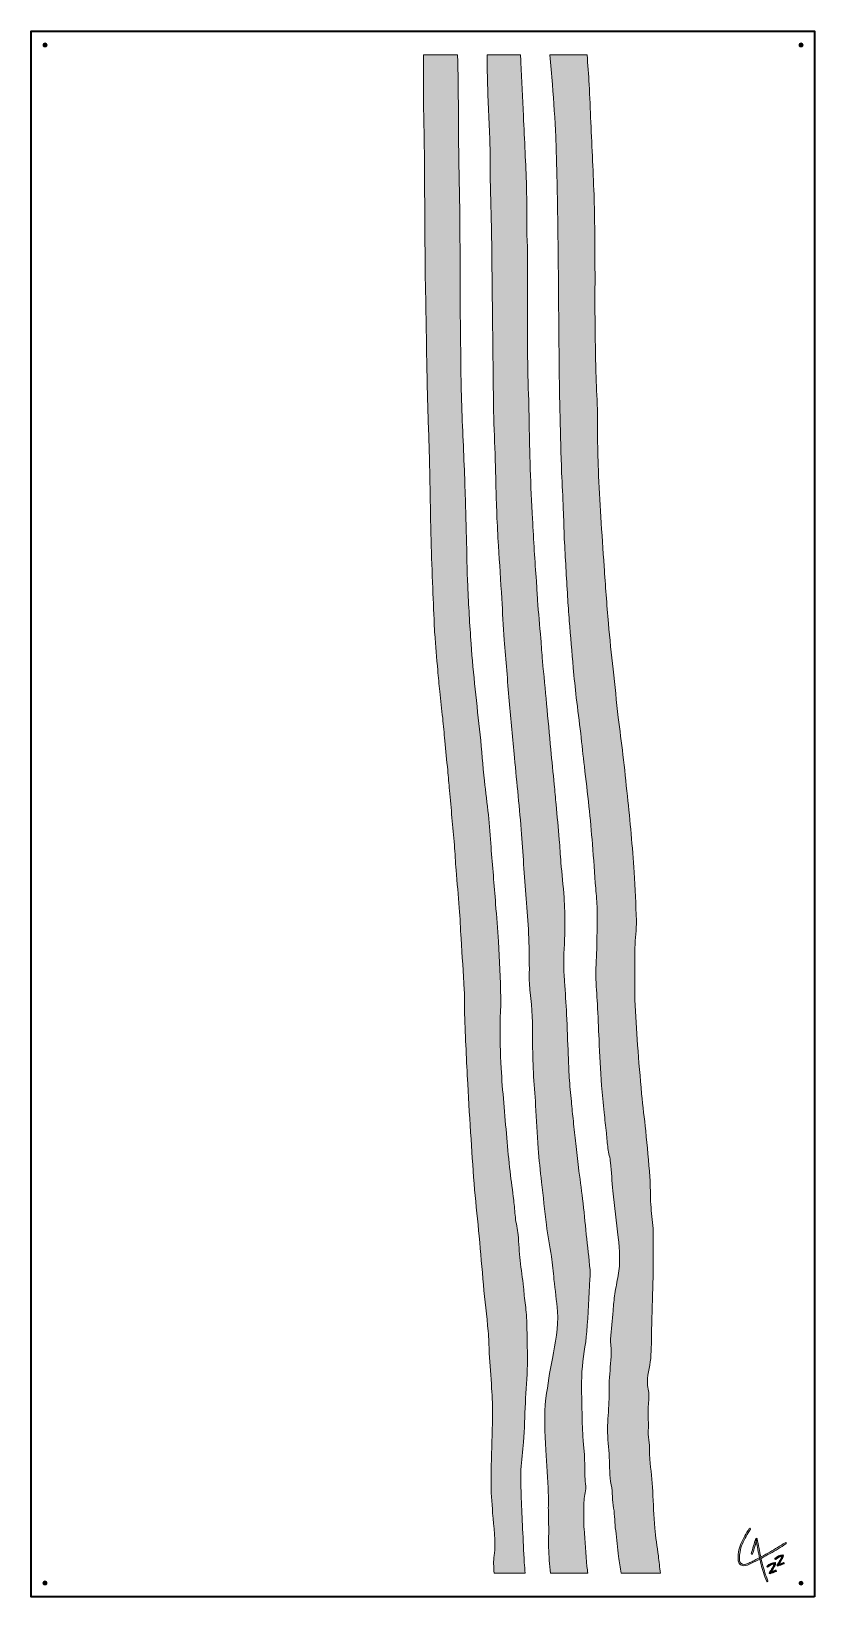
# Model space of a CAD drawing. Header units: millimetres. Extents: x 0 to 1000, y -2000 to 0.
import ezdxf

# ---------------------------------------------------------------- set-up
doc = ezdxf.new("R2010")
doc.units = ezdxf.units.MM
doc.header["$MEASUREMENT"] = 0
for name, color, linetype, lineweight in [('2022-039', 7, 'Continuous', 0), ('Bounding Box', 7, 'Continuous', 0), ('Screws', 7, 'Continuous', 0)]:
    doc.layers.add(name, color=color, linetype=linetype, lineweight=lineweight)

msp = doc.modelspace()

# ---------------------------------------------------------------- hatches: boundary and pattern name
at = {"layer": '2022-039', "true_color": 0x000000, "transparency": 33554687}
h = msp.add_hatch(color=18, dxfattribs=at)
h.dxf.hatch_style = 2
edge = h.paths.add_edge_path()
edge.add_spline(control_points=[(629.4, -1956.3), (628.3, -1942), (628, -1927.6), (627.3, -1913.2), (626.7, -1900.1), (626, -1887.1), (625.5, -1874.1), (625.2, -1862), (624.6, -1849.8), (625.1, -1837.8), (625.6, -1825.9), (627.7, -1814.2), (628.5, -1802.3), (629.6, -1785.7), (630, -1769), (630.8, -1752.4), (631.6, -1736.1), (632.9, -1719.9), (633.3, -1703.6), (633.6, -1688.4), (633, -1673.2), (632.8, -1658), (632.7, -1651.8), (632.6, -1645.7), (632.1, -1639.6), (631.4, -1631.5), (630.2, -1623.4), (629.3, -1615.3), (628.9, -1611.8), (629, -1608.1), (628.5, -1604.5), (627.1, -1593.2), (625.3, -1581.9), (624.1, -1570.5), (623, -1559.5), (622.5, -1548.5), (621.4, -1537.5), (620.6, -1530), (618.9, -1522.7), (618, -1515.2), (617.1, -1507.9), (616.8, -1500.6), (615.9, -1493.4), (614.5, -1481.1), (612.7, -1468.9), (611.3, -1456.7), (609.7, -1442.3), (608.2, -1428), (607, -1413.6), (604.5, -1383.9), (601.6, -1354.3), (599.8, -1324.6), (598.6, -1305.1), (598.7, -1285.5), (598.6, -1266), (598.6, -1255.4), (599.8, -1244.8), (599.5, -1234.3), (598.7, -1210.5), (597.6, -1186.7), (596.3, -1163), (595.4, -1146.9), (594, -1130.9), (592.8, -1114.9), (590.9, -1090.7), (588.9, -1066.4), (586.9, -1042.2), (585.8, -1028.5), (584.9, -1014.8), (583.5, -1001.1), (582, -986.5), (579.9, -972.1), (578.5, -957.5), (576.5, -937.9), (575, -918.3), (573, -898.7), (571, -879.4), (568.7, -860), (566.7, -840.6), (564.8, -821.3), (562.8, -801.9), (561.5, -782.5), (559.7, -757.9), (558.3, -733.3), (557.2, -708.7), (556.3, -687.7), (556.1, -666.6), (555.5, -645.6), (554.7, -617.2), (553.9, -588.9), (552.9, -560.5), (552.3, -543.9), (551.4, -527.4), (550.8, -510.8), (550.1, -493.4), (549.3, -476), (548.9, -458.5), (548.5, -441.2), (548.4, -423.9), (548.2, -406.7), (548, -388), (547.7, -369.3), (547.6, -350.6), (547.4, -313.5), (547.4, -276.5), (547.1, -239.4), (546.8, -210.3), (546, -181.2), (545.6, -152.1), (545.4, -135), (545.7, -117.8), (545.4, -100.7), (545, -77.1), (544.8, -53.6), (544.3, -30), (544.3, -30), (500.8, -30), (500.8, -30), (501, -53.5), (500.7, -77), (500.9, -100.5), (501, -118.4), (501.7, -136.4), (501.8, -154.3), (502.2, -202.2), (502.4, -250.1), (502.8, -298), (503, -321.1), (503.6, -344.2), (504, -367.4), (504.3, -387.8), (504.6, -408.3), (505, -428.8), (505.3, -443.3), (505.6, -457.7), (506, -472.2), (506.7, -497.4), (507.6, -522.6), (508.3, -547.7), (508.6, -559.4), (508.8, -571), (509, -582.6), (509.5, -605), (509.8, -627.4), (510.4, -649.9), (511, -670.4), (511.7, -691), (512.5, -711.5), (513.2, -729.3), (514, -747), (514.7, -764.8), (514.8, -766.4), (514.9, -768), (515, -769.6), (516.3, -785.1), (517.6, -800.7), (518.9, -816.3), (519.7, -825.4), (520.4, -834.4), (521.4, -843.5), (522.6, -854.8), (524, -866.1), (525.2, -877.5), (526.2, -887.1), (527, -896.7), (527.9, -906.4), (529.1, -919), (530.4, -931.5), (531.6, -944.1), (532.4, -952.7), (533.2, -961.3), (533.9, -969.8), (536, -993.1), (538.1, -1016.3), (540.1, -1039.6), (541, -1050.3), (541.5, -1061), (542.3, -1071.7), (543.6, -1087.8), (545.2, -1103.9), (546.4, -1120), (547.4, -1133), (547.9, -1146.1), (548.7, -1159.1), (550, -1180.9), (551.6, -1202.7), (552.7, -1224.6), (553.3, -1234.9), (552.7, -1245.2), (553.1, -1255.6), (553.5, -1270.7), (554.3, -1285.8), (555, -1300.9), (555.7, -1315.5), (556.3, -1330.1), (557.1, -1344.7), (558.5, -1368.2), (559.9, -1391.7), (561.4, -1415.2), (562.8, -1436.9), (564.2, -1458.5), (566, -1480.1), (567.6, -1499.9), (569.9, -1519.7), (571.8, -1539.5), (573.7, -1560.1), (575.3, -1580.7), (577.2, -1601.4), (579.1, -1621.2), (581.5, -1640.9), (583.3, -1660.7), (584.2, -1670), (584.1, -1679.3), (584.7, -1688.6), (585.6, -1703.6), (586.9, -1718.5), (587.7, -1733.5), (588.4, -1745.6), (589, -1757.7), (588.8, -1769.8), (588.4, -1797.1), (587.1, -1824.3), (586.9, -1851.6), (586.8, -1865.4), (588, -1879.3), (589, -1893.1), (590.3, -1911.1), (593.6, -1929), (591, -1947.1), (590.5, -1950.7), (590.1, -1954.4), (590.2, -1958.1), (590.4, -1962), (590.6, -1966), (590.8, -1969.9), (590.8, -1969.9), (630.5, -1969.9), (630.5, -1969.9), (630.1, -1965.4), (629.8, -1960.9), (629.4, -1956.3)], knot_values=[0, 0, 0, 0, 1, 1, 1, 2, 2, 2, 3, 3, 3, 4, 4, 4, 5, 5, 5, 6, 6, 6, 7, 7, 7, 8, 8, 8, 9, 9, 9, 10, 10, 10, 11, 11, 11, 12, 12, 12, 13, 13, 13, 14, 14, 14, 15, 15, 15, 16, 16, 16, 17, 17, 17, 18, 18, 18, 19, 19, 19, 20, 20, 20, 21, 21, 21, 22, 22, 22, 23, 23, 23, 24, 24, 24, 25, 25, 25, 26, 26, 26, 27, 27, 27, 28, 28, 28, 29, 29, 29, 30, 30, 30, 31, 31, 31, 32, 32, 32, 33, 33, 33, 34, 34, 34, 35, 35, 35, 36, 36, 36, 37, 37, 37, 38, 38, 38, 39, 39, 39, 40, 40, 40, 41, 41, 41, 42, 42, 42, 43, 43, 43, 44, 44, 44, 45, 45, 45, 46, 46, 46, 47, 47, 47, 48, 48, 48, 49, 49, 49, 50, 50, 50, 51, 51, 51, 52, 52, 52, 53, 53, 53, 54, 54, 54, 55, 55, 55, 56, 56, 56, 57, 57, 57, 58, 58, 58, 59, 59, 59, 60, 60, 60, 61, 61, 61, 62, 62, 62, 63, 63, 63, 64, 64, 64, 65, 65, 65, 66, 66, 66, 67, 67, 67, 68, 68, 68, 69, 69, 69, 70, 70, 70, 71, 71, 71, 72, 72, 72, 73, 73, 73, 74, 74, 74, 75, 75, 75, 76, 76, 76, 77, 77, 77, 78, 78, 78, 79, 79, 79, 80, 80, 80, 80], degree=3, periodic=0)
h = msp.add_hatch(color=18, dxfattribs=at)
h.dxf.hatch_style = 2
edge = h.paths.add_edge_path()
edge.add_spline(control_points=[(709.4, -1961.4), (707.7, -1945.2), (706.9, -1929), (705.7, -1912.8), (705.6, -1911.2), (705.3, -1909.6), (705.3, -1908.1), (705.3, -1898.5), (705, -1889), (705.5, -1879.5), (705.9, -1872.8), (707.3, -1866.2), (708.1, -1859.5), (708.3, -1858.5), (707.8, -1857.4), (707.7, -1856.4), (707.4, -1854.2), (706.9, -1852.1), (706.9, -1849.9), (706.6, -1839.1), (706.6, -1828.3), (706.1, -1817.5), (705.9, -1811.7), (704.8, -1805.8), (704.5, -1800), (703.9, -1788.6), (703.3, -1777.2), (703.1, -1765.8), (702.8, -1748), (702, -1730.1), (703, -1712.4), (704, -1695.3), (707.8, -1678.4), (709.2, -1661.3), (711.1, -1638.8), (711.9, -1616.3), (713.2, -1593.8), (713.4, -1590), (713.7, -1586.1), (713.3, -1582.4), (711.9, -1567.2), (710.1, -1552.1), (708.5, -1537), (706.9, -1522), (705.7, -1506.9), (703.9, -1491.8), (702.3, -1478.3), (700.2, -1464.9), (698.5, -1451.4), (697.2, -1441.3), (696.2, -1431.1), (695.1, -1421), (694.1, -1411.4), (693, -1401.9), (692, -1392.3), (691.1, -1383.9), (690.3, -1375.5), (689.5, -1367.1), (688.5, -1357), (687.5, -1346.8), (686.8, -1336.7), (686.2, -1327), (686, -1317.4), (685.6, -1307.7), (684.8, -1290.5), (684.2, -1273.2), (683.4, -1256), (682.7, -1242), (681.7, -1228), (680.9, -1214), (680.4, -1206.2), (679.6, -1198.3), (679.7, -1190.5), (680, -1174.3), (681.1, -1158.1), (681.3, -1141.9), (681.4, -1130.1), (680.9, -1118.3), (680.1, -1106.5), (679.1, -1091.6), (677.4, -1076.8), (676.2, -1062), (675.3, -1052.1), (674.9, -1042.3), (674.1, -1032.5), (672.8, -1017.6), (671.3, -1002.8), (669.9, -987.9), (669.1, -979.3), (668.5, -970.7), (667.7, -962.1), (666.2, -947.3), (664.6, -932.5), (663.2, -917.7), (661.3, -898.2), (659.7, -878.8), (657.9, -859.4), (656.2, -841), (654.3, -822.6), (652.6, -804.2), (651.8, -794.8), (651.2, -785.3), (650.5, -775.9), (649.1, -759.4), (647.6, -743), (646.3, -726.6), (645.7, -718.5), (645.5, -710.4), (644.9, -702.4), (644, -689.4), (642.9, -676.5), (642.1, -663.5), (641.3, -650), (640.6, -636.5), (640, -623), (638.9, -601.8), (637.6, -580.6), (637, -559.4), (636.1, -532.8), (635.8, -506.2), (635.2, -479.7), (634.7, -458.4), (633.8, -437.2), (633.6, -415.9), (633.4, -386.8), (633.6, -357.6), (633.6, -328.5), (633.6, -312.5), (633.7, -296.5), (633.5, -280.6), (633.5, -273.8), (632.8, -267), (632.7, -260.2), (632.5, -239.5), (632.6, -218.9), (632.2, -198.2), (631.9, -183.6), (631, -169), (630.4, -154.4), (629.7, -138.9), (629, -123.5), (628.3, -108), (627.2, -85.3), (626.2, -62.5), (625.1, -39.8), (624.9, -36.5), (624.8, -33.3), (624.6, -30), (624.6, -30), (581.9, -30), (581.9, -30), (582.1, -44.5), (582.2, -59.1), (582.7, -73.6), (583.5, -99), (584.9, -124.4), (585.7, -149.8), (586.1, -161.8), (585.6, -173.9), (585.9, -185.9), (586.4, -215.9), (587.5, -245.9), (587.8, -275.9), (588.7, -343.2), (589.2, -410.6), (590.1, -478), (590.4, -498.6), (591.4, -519.3), (592, -539.9), (592.8, -565.7), (593.4, -591.4), (594.3, -617.1), (594.8, -630.5), (595.6, -643.9), (596.4, -657.3), (597.7, -679.8), (599.3, -702.3), (600.6, -724.8), (601.7, -742.4), (602.5, -760), (603.8, -777.6), (605.8, -803.6), (608, -829.5), (610.2, -855.5), (612.3, -879.7), (614.6, -903.9), (616.8, -928.1), (619.9, -960.7), (623.3, -993.3), (625.9, -1025.9), (628.3, -1055.1), (629.4, -1084.4), (632.1, -1113.6), (635, -1143.5), (636, -1173.5), (635.8, -1203.5), (635.7, -1211.7), (635.8, -1220.1), (636.9, -1228.2), (639.8, -1248.3), (640, -1268.6), (640, -1288.8), (640, -1302.6), (640.4, -1316.4), (641, -1330.1), (641.7, -1344.2), (643, -1358.2), (643.9, -1372.3), (645, -1390.6), (645.6, -1408.9), (647, -1427.1), (648, -1441.6), (649.9, -1455.9), (651.5, -1470.3), (653.5, -1488.5), (655.3, -1506.7), (657.6, -1524.9), (659.4, -1538.5), (662.1, -1551.9), (664, -1565.4), (665.4, -1575.1), (666.2, -1584.9), (667.3, -1594.6), (668.8, -1608.2), (670.6, -1621.8), (671.7, -1635.4), (673.3, -1655.9), (669.2, -1675.9), (665.2, -1695.8), (661.9, -1712.5), (659.3, -1729.2), (657.1, -1746.1), (654.1, -1768.2), (655.8, -1790.4), (657.1, -1812.5), (658.2, -1830.9), (659.2, -1849.3), (660, -1867.7), (660.3, -1874.8), (660, -1881.9), (660.1, -1889), (660.2, -1897.3), (660.5, -1905.5), (660.6, -1913.7), (660.6, -1921.5), (660.1, -1929.3), (660.4, -1937.1), (660.9, -1948.1), (661.4, -1959), (662.8, -1969.9), (662.8, -1969.9), (710.5, -1969.9), (710.5, -1969.9), (710.1, -1967.1), (709.7, -1964.2), (709.4, -1961.4)], knot_values=[0, 0, 0, 0, 1, 1, 1, 2, 2, 2, 3, 3, 3, 4, 4, 4, 5, 5, 5, 6, 6, 6, 7, 7, 7, 8, 8, 8, 9, 9, 9, 10, 10, 10, 11, 11, 11, 12, 12, 12, 13, 13, 13, 14, 14, 14, 15, 15, 15, 16, 16, 16, 17, 17, 17, 18, 18, 18, 19, 19, 19, 20, 20, 20, 21, 21, 21, 22, 22, 22, 23, 23, 23, 24, 24, 24, 25, 25, 25, 26, 26, 26, 27, 27, 27, 28, 28, 28, 29, 29, 29, 30, 30, 30, 31, 31, 31, 32, 32, 32, 33, 33, 33, 34, 34, 34, 35, 35, 35, 36, 36, 36, 37, 37, 37, 38, 38, 38, 39, 39, 39, 40, 40, 40, 41, 41, 41, 42, 42, 42, 43, 43, 43, 44, 44, 44, 45, 45, 45, 46, 46, 46, 47, 47, 47, 48, 48, 48, 49, 49, 49, 50, 50, 50, 51, 51, 51, 52, 52, 52, 53, 53, 53, 54, 54, 54, 55, 55, 55, 56, 56, 56, 57, 57, 57, 58, 58, 58, 59, 59, 59, 60, 60, 60, 61, 61, 61, 62, 62, 62, 63, 63, 63, 64, 64, 64, 65, 65, 65, 66, 66, 66, 67, 67, 67, 68, 68, 68, 69, 69, 69, 70, 70, 70, 71, 71, 71, 72, 72, 72, 73, 73, 73, 74, 74, 74, 75, 75, 75, 76, 76, 76, 77, 77, 77, 78, 78, 78, 79, 79, 79, 80, 80, 80, 81, 81, 81, 82, 82, 82, 83, 83, 83, 84, 84, 84, 85, 85, 85, 85], degree=3, periodic=0)
h = msp.add_hatch(color=18, dxfattribs=at)
h.dxf.hatch_style = 2
edge = h.paths.add_edge_path()
edge.add_spline(control_points=[(800.6, -1947.7), (799, -1935.8), (796.9, -1924), (795.9, -1912.2), (794.6, -1896.6), (794.4, -1880.9), (793.3, -1865.3), (792.4, -1851.5), (791, -1837.8), (789.8, -1824.1), (789.5, -1821.1), (789.2, -1818.2), (789.1, -1815.2), (789, -1811.3), (789.2, -1807.4), (788.9, -1803.5), (788.6, -1798.4), (787.3, -1793.4), (787.6, -1788.4), (788.4, -1774.9), (786.4, -1761.5), (788.3, -1748), (789.1, -1742.2), (787.7, -1736), (786.9, -1730.1), (785.4, -1718.2), (789.7, -1707), (790.8, -1695.5), (791.9, -1683.3), (791.5, -1671), (791.9, -1658.7), (792.4, -1638.6), (793.2, -1618.6), (793.7, -1598.5), (794, -1583.6), (794, -1568.7), (794.1, -1553.8), (794.1, -1545.7), (794.3, -1537.5), (793.8, -1529.5), (793.1, -1519.2), (791.5, -1509), (790.9, -1498.8), (790.2, -1487.1), (790.5, -1475.4), (789.6, -1463.7), (788.2, -1444.1), (786.3, -1424.5), (784.4, -1404.9), (782.8, -1389), (780.7, -1373.2), (779.2, -1357.3), (777.3, -1336.6), (775.5, -1315.9), (774, -1295.2), (772.6, -1275.9), (771.2, -1256.7), (770.7, -1237.4), (770.1, -1215.2), (770.3, -1193.1), (770.6, -1170.9), (770.8, -1159.3), (772.7, -1147.7), (772.5, -1136.1), (772, -1115.5), (770.7, -1094.9), (769.5, -1074.4), (768.5, -1058), (767.3, -1041.7), (765.8, -1025.4), (764.4, -1009.3), (762.7, -993.2), (761, -977.2), (759.2, -959.5), (757.5, -941.8), (755.4, -924.2), (753.6, -908.3), (751.2, -892.4), (749.4, -876.5), (747.1, -856.1), (745, -835.6), (742.8, -815.1), (740.8, -795.5), (738.4, -776), (736.7, -756.4), (734.7, -732.2), (733, -707.9), (731.3, -683.7), (729.8, -662.6), (728.4, -641.5), (727.1, -620.4), (725.9, -600.5), (724.8, -580.6), (724, -560.7), (723.3, -545), (723.1, -529.2), (722.8, -513.5), (722.6, -503.3), (723, -493.1), (722.7, -482.9), (722.2, -467), (721.2, -451.2), (720.8, -435.3), (720.2, -413.5), (719.9, -391.6), (719.7, -369.7), (719.5, -344.7), (719.8, -319.6), (719.6, -294.5), (719.4, -268), (719.4, -241.5), (718.6, -215), (717.5, -182), (715.7, -149.1), (714.3, -116.1), (713.6, -100), (713.2, -84), (712.2, -68), (711.5, -55.3), (710.6, -42.6), (709.5, -30), (709.5, -30), (662, -30), (662, -30), (663.2, -42.6), (664.3, -55.2), (665.3, -67.9), (667, -90.2), (668.6, -112.5), (669.5, -134.9), (670.6, -162.2), (671.2, -189.6), (671.7, -217), (672.2, -244.9), (672.5, -272.8), (672.8, -300.7), (673.2, -341.6), (673.4, -382.6), (673.9, -423.6), (674.1, -446.6), (674.5, -469.6), (675, -492.5), (675.6, -516.3), (676.3, -540.1), (677.1, -563.9), (677.7, -579.4), (678.6, -594.9), (679.2, -610.4), (679.7, -623.1), (679.9, -635.8), (680.5, -648.5), (681.8, -673), (683.2, -697.5), (684.7, -721.9), (685.3, -732.3), (686, -742.7), (686.8, -753.1), (688.4, -773.1), (690.1, -793.1), (691.9, -813.1), (693.1, -825.9), (694.3, -838.7), (695.8, -851.4), (697.5, -866.6), (699.6, -881.8), (701.4, -897), (703.1, -911.1), (704.4, -925.3), (706.1, -939.4), (708, -956.4), (710.2, -973.3), (712, -990.3), (713.7, -1006.4), (715.1, -1022.5), (716.4, -1038.6), (717.9, -1057.4), (719.2, -1076.2), (720.6, -1095), (721.2, -1103.9), (722.2, -1112.7), (722.3, -1121.5), (722.5, -1137), (722.3, -1152.6), (722, -1168.1), (721.7, -1180.9), (720.6, -1193.8), (720.7, -1206.6), (720.8, -1218.7), (722.1, -1230.8), (722.8, -1242.9), (723.5, -1257.9), (724, -1273), (724.8, -1288.1), (725.8, -1307.6), (726.8, -1327.2), (728.1, -1346.7), (728.9, -1358.2), (730.1, -1369.7), (731.3, -1381.3), (732.2, -1390), (733.4, -1398.7), (734.3, -1407.5), (735, -1414.1), (735.3, -1420.7), (736.2, -1427.3), (737, -1433.3), (738.9, -1439.2), (739.5, -1445.2), (740.7, -1457.3), (741.2, -1469.4), (742.4, -1481.5), (744.5, -1501.4), (747, -1521.3), (749.3, -1541.1), (751.2, -1557.3), (752.3, -1573.4), (749.3, -1589.6), (747.8, -1597.4), (746.2, -1605.2), (745, -1613), (743.9, -1620.2), (743.4, -1627.4), (742.7, -1634.6), (741.6, -1646.6), (740.2, -1658.6), (739.5, -1670.7), (739.2, -1676.7), (740.6, -1682.7), (740.4, -1688.7), (739.9, -1700.6), (738.5, -1712.4), (737.9, -1724.3), (737.5, -1733.1), (737.9, -1742), (737.5, -1750.9), (737.1, -1762.5), (735.6, -1774.2), (735.7, -1785.8), (735.8, -1797.8), (737.1, -1809.9), (737.9, -1821.9), (738.6, -1833.7), (737.9, -1845.7), (740.3, -1857.1), (742.4, -1867), (741.5, -1876.9), (743.4, -1886.8), (745.2, -1896.2), (744.4, -1906), (746.1, -1915.7), (748, -1926.5), (748.3, -1937.7), (749.8, -1948.6), (750.8, -1955.8), (751.9, -1962.8), (753.1, -1969.9), (753.1, -1969.9), (803.3, -1969.9), (803.3, -1969.9), (802, -1962.6), (801.5, -1955.1), (800.6, -1947.7)], knot_values=[0, 0, 0, 0, 1, 1, 1, 2, 2, 2, 3, 3, 3, 4, 4, 4, 5, 5, 5, 6, 6, 6, 7, 7, 7, 8, 8, 8, 9, 9, 9, 10, 10, 10, 11, 11, 11, 12, 12, 12, 13, 13, 13, 14, 14, 14, 15, 15, 15, 16, 16, 16, 17, 17, 17, 18, 18, 18, 19, 19, 19, 20, 20, 20, 21, 21, 21, 22, 22, 22, 23, 23, 23, 24, 24, 24, 25, 25, 25, 26, 26, 26, 27, 27, 27, 28, 28, 28, 29, 29, 29, 30, 30, 30, 31, 31, 31, 32, 32, 32, 33, 33, 33, 34, 34, 34, 35, 35, 35, 36, 36, 36, 37, 37, 37, 38, 38, 38, 39, 39, 39, 40, 40, 40, 41, 41, 41, 42, 42, 42, 43, 43, 43, 44, 44, 44, 45, 45, 45, 46, 46, 46, 47, 47, 47, 48, 48, 48, 49, 49, 49, 50, 50, 50, 51, 51, 51, 52, 52, 52, 53, 53, 53, 54, 54, 54, 55, 55, 55, 56, 56, 56, 57, 57, 57, 58, 58, 58, 59, 59, 59, 60, 60, 60, 61, 61, 61, 62, 62, 62, 63, 63, 63, 64, 64, 64, 65, 65, 65, 66, 66, 66, 67, 67, 67, 68, 68, 68, 69, 69, 69, 70, 70, 70, 71, 71, 71, 72, 72, 72, 73, 73, 73, 74, 74, 74, 75, 75, 75, 76, 76, 76, 77, 77, 77, 78, 78, 78, 79, 79, 79, 80, 80, 80, 81, 81, 81, 82, 82, 82, 83, 83, 83, 84, 84, 84, 85, 85, 85, 86, 86, 86, 87, 87, 87, 87], degree=3, periodic=0)
h = msp.add_hatch(color=18, dxfattribs=at)
h.dxf.hatch_style = 2
edge = h.paths.add_edge_path()
edge.add_spline(control_points=[(916.7, -1912.8), (912.6, -1919), (908.8, -1925.5), (906, -1932.4), (904.6, -1935.8), (903.6, -1939.3), (902.9, -1942.9), (902.3, -1946.5), (902, -1950.2), (902.5, -1953.9), (902.8, -1955.6), (903.3, -1957.2), (904.6, -1958.4), (905.8, -1959.5), (907.4, -1960.1), (909, -1960.3), (912.7, -1960.8), (916.3, -1958.8), (919.5, -1957.2), (926.6, -1953.8), (933.7, -1950.1), (940.5, -1946.2), (947.5, -1942.3), (954.3, -1938.3), (960.9, -1934), (961.8, -1933.4), (962.6, -1932.9), (963.4, -1932.4), (964.3, -1931.8), (963.4, -1930.2), (962.5, -1930.9), (956, -1935.1), (949.5, -1939.1), (942.8, -1942.9), (936.1, -1946.8), (929.3, -1950.4), (922.4, -1953.9), (920.7, -1954.7), (918.9, -1955.6), (917.2, -1956.4), (915.6, -1957.2), (913.9, -1958), (912.1, -1958.4), (909.4, -1959), (905.9, -1958.4), (904.7, -1955.5), (904.1, -1954), (904.1, -1952.1), (904.1, -1950.5), (904, -1948.7), (904.1, -1947), (904.4, -1945.2), (904.8, -1941.7), (905.7, -1938.3), (906.9, -1935.1), (909.3, -1928.3), (912.9, -1922), (916.8, -1915.9), (917.2, -1915.2), (917.7, -1914.4), (918.2, -1913.7), (918.8, -1912.7), (917.3, -1911.8), (916.7, -1912.8), (916.7, -1912.8), (916.7, -1912.8), (916.7, -1912.8)], knot_values=[0, 0, 0, 0, 1, 1, 1, 2, 2, 2, 3, 3, 3, 4, 4, 4, 5, 5, 5, 6, 6, 6, 7, 7, 7, 8, 8, 8, 9, 9, 9, 10, 10, 10, 11, 11, 11, 12, 12, 12, 13, 13, 13, 14, 14, 14, 15, 15, 15, 16, 16, 16, 17, 17, 17, 18, 18, 18, 19, 19, 19, 20, 20, 20, 21, 21, 21, 22, 22, 22, 22], degree=3, periodic=0)
h = msp.add_hatch(color=18, dxfattribs=at)
h.dxf.hatch_style = 2
edge = h.paths.add_edge_path()
edge.add_spline(control_points=[(920.9, -1945.2), (922.8, -1938.8), (924.7, -1932.4), (926.6, -1926), (926, -1926), (925.4, -1926), (924.9, -1926), (926.3, -1933.4), (927.8, -1940.7), (929.3, -1948), (930.8, -1955.1), (932.4, -1962.1), (934.6, -1968.9), (935.9, -1972.8), (937.3, -1976.6), (938.9, -1980.4), (939.1, -1980.8), (939.7, -1980.9), (940.1, -1980.7), (940.6, -1980.4), (940.6, -1979.9), (940.4, -1979.5), (937.6, -1972.9), (935.5, -1966.1), (933.7, -1959.2), (931.9, -1952.3), (930.5, -1945.2), (929.1, -1938.2), (928.3, -1934), (927.4, -1929.8), (926.6, -1925.6), (926.4, -1924.7), (925.1, -1924.8), (924.9, -1925.6), (923, -1931.9), (921.1, -1938.3), (919.2, -1944.7), (918.9, -1945.8), (920.6, -1946.3), (920.9, -1945.2), (920.9, -1945.2), (920.9, -1945.2), (920.9, -1945.2)], knot_values=[0, 0, 0, 0, 1, 1, 1, 2, 2, 2, 3, 3, 3, 4, 4, 4, 5, 5, 5, 6, 6, 6, 7, 7, 7, 8, 8, 8, 9, 9, 9, 10, 10, 10, 11, 11, 11, 12, 12, 12, 13, 13, 13, 14, 14, 14, 14], degree=3, periodic=0)
h = msp.add_hatch(color=18, dxfattribs=at)
h.dxf.hatch_style = 2
edge = h.paths.add_edge_path()
edge.add_spline(control_points=[(940.7, -1961.9), (943.1, -1959.7), (946.2, -1958.2), (949.4, -1957.9), (949.1, -1957.6), (948.8, -1957.3), (948.5, -1957), (948.7, -1958.2), (948.1, -1959.2), (947.6, -1960.2), (947.1, -1961.2), (946.5, -1962.3), (945.9, -1963.3), (944.7, -1965.3), (943.4, -1967.3), (942.1, -1969.3), (941.6, -1969.9), (942.4, -1970.8), (943.1, -1970.6), (945.7, -1969.8), (948.3, -1968.9), (950.8, -1967.7), (951.2, -1967.5), (951.4, -1966.9), (951.1, -1966.5), (950.9, -1966.1), (950.4, -1966), (949.9, -1966.2), (947.6, -1967.3), (945.1, -1968.2), (942.6, -1968.9), (942.9, -1969.3), (943.3, -1969.7), (943.6, -1970.2), (945, -1968.1), (946.3, -1966), (947.6, -1963.9), (948.2, -1962.8), (948.8, -1961.8), (949.3, -1960.7), (949.9, -1959.6), (950.5, -1958.3), (950.3, -1957), (950.3, -1956.6), (949.9, -1956.1), (949.4, -1956.1), (945.7, -1956.5), (942.2, -1958.1), (939.4, -1960.7), (938.6, -1961.4), (939.9, -1962.7), (940.7, -1961.9), (940.7, -1961.9), (940.7, -1961.9), (940.7, -1961.9)], knot_values=[0, 0, 0, 0, 1, 1, 1, 2, 2, 2, 3, 3, 3, 4, 4, 4, 5, 5, 5, 6, 6, 6, 7, 7, 7, 8, 8, 8, 9, 9, 9, 10, 10, 10, 11, 11, 11, 12, 12, 12, 13, 13, 13, 14, 14, 14, 15, 15, 15, 16, 16, 16, 17, 17, 17, 18, 18, 18, 18], degree=3, periodic=0)
h = msp.add_hatch(color=18, dxfattribs=at)
h.dxf.hatch_style = 2
edge = h.paths.add_edge_path()
edge.add_spline(control_points=[(950.6, -1952.2), (953, -1949.9), (956.1, -1948.5), (959.3, -1948.2), (959, -1947.9), (958.7, -1947.6), (958.5, -1947.3), (958.6, -1948.4), (958, -1949.4), (957.5, -1950.4), (957, -1951.5), (956.4, -1952.5), (955.8, -1953.5), (954.6, -1955.6), (953.3, -1957.6), (952, -1959.5), (951.5, -1960.2), (952.3, -1961), (953, -1960.8), (955.6, -1960.1), (958.2, -1959.1), (960.7, -1958), (961.2, -1957.8), (961.3, -1957.2), (961, -1956.8), (960.8, -1956.3), (960.3, -1956.3), (959.8, -1956.5), (957.5, -1957.5), (955, -1958.4), (952.5, -1959.1), (952.8, -1959.6), (953.2, -1960), (953.5, -1960.4), (954.9, -1958.4), (956.3, -1956.3), (957.5, -1954.1), (958.1, -1953.1), (958.7, -1952), (959.2, -1950.9), (959.8, -1949.8), (960.4, -1948.6), (960.2, -1947.3), (960.2, -1946.8), (959.8, -1946.3), (959.3, -1946.4), (955.6, -1946.8), (952.1, -1948.4), (949.4, -1950.9), (948.5, -1951.7), (949.8, -1952.9), (950.6, -1952.2), (950.6, -1952.2), (950.6, -1952.2), (950.6, -1952.2)], knot_values=[0, 0, 0, 0, 1, 1, 1, 2, 2, 2, 3, 3, 3, 4, 4, 4, 5, 5, 5, 6, 6, 6, 7, 7, 7, 8, 8, 8, 9, 9, 9, 10, 10, 10, 11, 11, 11, 12, 12, 12, 13, 13, 13, 14, 14, 14, 15, 15, 15, 16, 16, 16, 17, 17, 17, 18, 18, 18, 18], degree=3, periodic=0)
at = {"layer": 'Screws', "true_color": 0x000000, "transparency": 33554687}
h = msp.add_hatch(color=18, dxfattribs=at)
h.dxf.hatch_style = 2
edge = h.paths.add_edge_path()
edge.add_ellipse((17.5, -17.4), major_axis=(2.56, 0), ratio=0.965517, start_angle=0, end_angle=360)
h = msp.add_hatch(color=18, dxfattribs=at)
h.dxf.hatch_style = 2
edge = h.paths.add_edge_path()
edge.add_ellipse((982.7, -17.4), major_axis=(2.56, 0), ratio=0.965517, start_angle=0, end_angle=360)
h = msp.add_hatch(color=18, dxfattribs=at)
h.dxf.hatch_style = 2
edge = h.paths.add_edge_path()
edge.add_ellipse((17.4, -1982.3), major_axis=(2.56, 0), ratio=0.965517, start_angle=0, end_angle=360)
h = msp.add_hatch(color=18, dxfattribs=at)
h.dxf.hatch_style = 2
edge = h.paths.add_edge_path()
edge.add_ellipse((982.7, -1982.6), major_axis=(2.56, 0), ratio=0.965517, start_angle=0, end_angle=360)

# ---------------------------------------------------------------- linework, layer by layer
at = {"layer": '2022-039'}
for points, knots in [([(629.4, -1956.3), (628.3, -1942), (628, -1927.6), (627.3, -1913.2), (626.7, -1900.1), (626, -1887.1), (625.5, -1874.1), (625.2, -1862), (624.6, -1849.8), (625.1, -1837.8), (625.6, -1825.9), (627.7, -1814.2), (628.5, -1802.3), (629.6, -1785.7), (630, -1769), (630.8, -1752.4), (631.6, -1736.1), (632.9, -1719.9), (633.3, -1703.6), (633.6, -1688.4), (633, -1673.2), (632.8, -1658), (632.7, -1651.8), (632.6, -1645.7), (632.1, -1639.6), (631.4, -1631.5), (630.2, -1623.4), (629.3, -1615.3), (628.9, -1611.8), (629, -1608.1), (628.5, -1604.5), (627.1, -1593.2), (625.3, -1581.9), (624.1, -1570.5), (623, -1559.5), (622.5, -1548.5), (621.4, -1537.5), (620.6, -1530), (618.9, -1522.7), (618, -1515.2), (617.1, -1507.9), (616.8, -1500.6), (615.9, -1493.4), (614.5, -1481.1), (612.7, -1468.9), (611.3, -1456.7), (609.7, -1442.3), (608.2, -1428), (607, -1413.6), (604.5, -1383.9), (601.6, -1354.3), (599.8, -1324.6), (598.6, -1305.1), (598.7, -1285.5), (598.6, -1266), (598.6, -1255.4), (599.8, -1244.8), (599.5, -1234.3), (598.7, -1210.5), (597.6, -1186.7), (596.3, -1163), (595.4, -1146.9), (594, -1130.9), (592.8, -1114.9), (590.9, -1090.7), (588.9, -1066.4), (586.9, -1042.2), (585.8, -1028.5), (584.9, -1014.8), (583.5, -1001.1), (582, -986.5), (579.9, -972.1), (578.5, -957.5), (576.5, -937.9), (575, -918.3), (573, -898.7), (571, -879.4), (568.7, -860), (566.7, -840.6), (564.8, -821.3), (562.8, -801.9), (561.5, -782.5), (559.7, -757.9), (558.3, -733.3), (557.2, -708.7), (556.3, -687.7), (556.1, -666.6), (555.5, -645.6), (554.7, -617.2), (553.9, -588.9), (552.9, -560.5), (552.3, -543.9), (551.4, -527.4), (550.8, -510.8), (550.1, -493.4), (549.3, -476), (548.9, -458.5), (548.5, -441.2), (548.4, -423.9), (548.2, -406.7), (548, -388), (547.7, -369.3), (547.6, -350.6), (547.4, -313.5), (547.4, -276.5), (547.1, -239.4), (546.8, -210.3), (546, -181.2), (545.6, -152.1), (545.4, -135), (545.7, -117.8), (545.4, -100.7), (545, -77.1), (544.8, -53.6), (544.3, -30), (544.3, -30), (500.8, -30), (500.8, -30), (501, -53.5), (500.7, -77), (500.9, -100.5), (501, -118.4), (501.7, -136.4), (501.8, -154.3), (502.2, -202.2), (502.4, -250.1), (502.8, -298), (503, -321.1), (503.6, -344.2), (504, -367.4), (504.3, -387.8), (504.6, -408.3), (505, -428.8), (505.3, -443.3), (505.6, -457.7), (506, -472.2), (506.7, -497.4), (507.6, -522.6), (508.3, -547.7), (508.6, -559.4), (508.8, -571), (509, -582.6), (509.5, -605), (509.8, -627.4), (510.4, -649.9), (511, -670.4), (511.7, -691), (512.5, -711.5), (513.2, -729.3), (514, -747), (514.7, -764.8), (514.8, -766.4), (514.9, -768), (515, -769.6), (516.3, -785.1), (517.6, -800.7), (518.9, -816.3), (519.7, -825.4), (520.4, -834.4), (521.4, -843.5), (522.6, -854.8), (524, -866.1), (525.2, -877.5), (526.2, -887.1), (527, -896.7), (527.9, -906.4), (529.1, -919), (530.4, -931.5), (531.6, -944.1), (532.4, -952.7), (533.2, -961.3), (533.9, -969.8), (536, -993.1), (538.1, -1016.3), (540.1, -1039.6), (541, -1050.3), (541.5, -1061), (542.3, -1071.7), (543.6, -1087.8), (545.2, -1103.9), (546.4, -1120), (547.4, -1133), (547.9, -1146.1), (548.7, -1159.1), (550, -1180.9), (551.6, -1202.7), (552.7, -1224.6), (553.3, -1234.9), (552.7, -1245.2), (553.1, -1255.6), (553.5, -1270.7), (554.3, -1285.8), (555, -1300.9), (555.7, -1315.5), (556.3, -1330.1), (557.1, -1344.7), (558.5, -1368.2), (559.9, -1391.7), (561.4, -1415.2), (562.8, -1436.9), (564.2, -1458.5), (566, -1480.1), (567.6, -1499.9), (569.9, -1519.7), (571.8, -1539.5), (573.7, -1560.1), (575.3, -1580.7), (577.2, -1601.4), (579.1, -1621.2), (581.5, -1640.9), (583.3, -1660.7), (584.2, -1670), (584.1, -1679.3), (584.7, -1688.6), (585.6, -1703.6), (586.9, -1718.5), (587.7, -1733.5), (588.4, -1745.6), (589, -1757.7), (588.8, -1769.8), (588.4, -1797.1), (587.1, -1824.3), (586.9, -1851.6), (586.8, -1865.4), (588, -1879.3), (589, -1893.1), (590.3, -1911.1), (593.6, -1929), (591, -1947.1), (590.5, -1950.7), (590.1, -1954.4), (590.2, -1958.1), (590.4, -1962), (590.6, -1966), (590.8, -1969.9), (590.8, -1969.9), (630.5, -1969.9), (630.5, -1969.9), (630.1, -1965.4), (629.8, -1960.9), (629.4, -1956.3)], [0, 0, 0, 0, 1, 1, 1, 2, 2, 2, 3, 3, 3, 4, 4, 4, 5, 5, 5, 6, 6, 6, 7, 7, 7, 8, 8, 8, 9, 9, 9, 10, 10, 10, 11, 11, 11, 12, 12, 12, 13, 13, 13, 14, 14, 14, 15, 15, 15, 16, 16, 16, 17, 17, 17, 18, 18, 18, 19, 19, 19, 20, 20, 20, 21, 21, 21, 22, 22, 22, 23, 23, 23, 24, 24, 24, 25, 25, 25, 26, 26, 26, 27, 27, 27, 28, 28, 28, 29, 29, 29, 30, 30, 30, 31, 31, 31, 32, 32, 32, 33, 33, 33, 34, 34, 34, 35, 35, 35, 36, 36, 36, 37, 37, 37, 38, 38, 38, 39, 39, 39, 40, 40, 40, 41, 41, 41, 42, 42, 42, 43, 43, 43, 44, 44, 44, 45, 45, 45, 46, 46, 46, 47, 47, 47, 48, 48, 48, 49, 49, 49, 50, 50, 50, 51, 51, 51, 52, 52, 52, 53, 53, 53, 54, 54, 54, 55, 55, 55, 56, 56, 56, 57, 57, 57, 58, 58, 58, 59, 59, 59, 60, 60, 60, 61, 61, 61, 62, 62, 62, 63, 63, 63, 64, 64, 64, 65, 65, 65, 66, 66, 66, 67, 67, 67, 68, 68, 68, 69, 69, 69, 70, 70, 70, 71, 71, 71, 72, 72, 72, 73, 73, 73, 74, 74, 74, 75, 75, 75, 76, 76, 76, 77, 77, 77, 78, 78, 78, 79, 79, 79, 80, 80, 80, 80]), ([(709.4, -1961.4), (707.7, -1945.2), (706.9, -1929), (705.7, -1912.8), (705.6, -1911.2), (705.3, -1909.6), (705.3, -1908.1), (705.3, -1898.5), (705, -1889), (705.5, -1879.5), (705.9, -1872.8), (707.3, -1866.2), (708.1, -1859.5), (708.3, -1858.5), (707.8, -1857.4), (707.7, -1856.4), (707.4, -1854.2), (706.9, -1852.1), (706.9, -1849.9), (706.6, -1839.1), (706.6, -1828.3), (706.1, -1817.5), (705.9, -1811.7), (704.8, -1805.8), (704.5, -1800), (703.9, -1788.6), (703.3, -1777.2), (703.1, -1765.8), (702.8, -1748), (702, -1730.1), (703, -1712.4), (704, -1695.3), (707.8, -1678.4), (709.2, -1661.3), (711.1, -1638.8), (711.9, -1616.3), (713.2, -1593.8), (713.4, -1590), (713.7, -1586.1), (713.3, -1582.4), (711.9, -1567.2), (710.1, -1552.1), (708.5, -1537), (706.9, -1522), (705.7, -1506.9), (703.9, -1491.8), (702.3, -1478.3), (700.2, -1464.9), (698.5, -1451.4), (697.2, -1441.3), (696.2, -1431.1), (695.1, -1421), (694.1, -1411.4), (693, -1401.9), (692, -1392.3), (691.1, -1383.9), (690.3, -1375.5), (689.5, -1367.1), (688.5, -1357), (687.5, -1346.8), (686.8, -1336.7), (686.2, -1327), (686, -1317.4), (685.6, -1307.7), (684.8, -1290.5), (684.2, -1273.2), (683.4, -1256), (682.7, -1242), (681.7, -1228), (680.9, -1214), (680.4, -1206.2), (679.6, -1198.3), (679.7, -1190.5), (680, -1174.3), (681.1, -1158.1), (681.3, -1141.9), (681.4, -1130.1), (680.9, -1118.3), (680.1, -1106.5), (679.1, -1091.6), (677.4, -1076.8), (676.2, -1062), (675.3, -1052.1), (674.9, -1042.3), (674.1, -1032.5), (672.8, -1017.6), (671.3, -1002.8), (669.9, -987.9), (669.1, -979.3), (668.5, -970.7), (667.7, -962.1), (666.2, -947.3), (664.6, -932.5), (663.2, -917.7), (661.3, -898.2), (659.7, -878.8), (657.9, -859.4), (656.2, -841), (654.3, -822.6), (652.6, -804.2), (651.8, -794.8), (651.2, -785.3), (650.5, -775.9), (649.1, -759.4), (647.6, -743), (646.3, -726.6), (645.7, -718.5), (645.5, -710.4), (644.9, -702.4), (644, -689.4), (642.9, -676.5), (642.1, -663.5), (641.3, -650), (640.6, -636.5), (640, -623), (638.9, -601.8), (637.6, -580.6), (637, -559.4), (636.1, -532.8), (635.8, -506.2), (635.2, -479.7), (634.7, -458.4), (633.8, -437.2), (633.6, -415.9), (633.4, -386.8), (633.6, -357.6), (633.6, -328.5), (633.6, -312.5), (633.7, -296.5), (633.5, -280.6), (633.5, -273.8), (632.8, -267), (632.7, -260.2), (632.5, -239.5), (632.6, -218.9), (632.2, -198.2), (631.9, -183.6), (631, -169), (630.4, -154.4), (629.7, -138.9), (629, -123.5), (628.3, -108), (627.2, -85.3), (626.2, -62.5), (625.1, -39.8), (624.9, -36.5), (624.8, -33.3), (624.6, -30), (624.6, -30), (581.9, -30), (581.9, -30), (582.1, -44.5), (582.2, -59.1), (582.7, -73.6), (583.5, -99), (584.9, -124.4), (585.7, -149.8), (586.1, -161.8), (585.6, -173.9), (585.9, -185.9), (586.4, -215.9), (587.5, -245.9), (587.8, -275.9), (588.7, -343.2), (589.2, -410.6), (590.1, -478), (590.4, -498.6), (591.4, -519.3), (592, -539.9), (592.8, -565.7), (593.4, -591.4), (594.3, -617.1), (594.8, -630.5), (595.6, -643.9), (596.4, -657.3), (597.7, -679.8), (599.3, -702.3), (600.6, -724.8), (601.7, -742.4), (602.5, -760), (603.8, -777.6), (605.8, -803.6), (608, -829.5), (610.2, -855.5), (612.3, -879.7), (614.6, -903.9), (616.8, -928.1), (619.9, -960.7), (623.3, -993.3), (625.9, -1025.9), (628.3, -1055.1), (629.4, -1084.4), (632.1, -1113.6), (635, -1143.5), (636, -1173.5), (635.8, -1203.5), (635.7, -1211.7), (635.8, -1220.1), (636.9, -1228.2), (639.8, -1248.3), (640, -1268.6), (640, -1288.8), (640, -1302.6), (640.4, -1316.4), (641, -1330.1), (641.7, -1344.2), (643, -1358.2), (643.9, -1372.3), (645, -1390.6), (645.6, -1408.9), (647, -1427.1), (648, -1441.6), (649.9, -1455.9), (651.5, -1470.3), (653.5, -1488.5), (655.3, -1506.7), (657.6, -1524.9), (659.4, -1538.5), (662.1, -1551.9), (664, -1565.4), (665.4, -1575.1), (666.2, -1584.9), (667.3, -1594.6), (668.8, -1608.2), (670.6, -1621.8), (671.7, -1635.4), (673.3, -1655.9), (669.2, -1675.9), (665.2, -1695.8), (661.9, -1712.5), (659.3, -1729.2), (657.1, -1746.1), (654.1, -1768.2), (655.8, -1790.4), (657.1, -1812.5), (658.2, -1830.9), (659.2, -1849.3), (660, -1867.7), (660.3, -1874.8), (660, -1881.9), (660.1, -1889), (660.2, -1897.3), (660.5, -1905.5), (660.6, -1913.7), (660.6, -1921.5), (660.1, -1929.3), (660.4, -1937.1), (660.9, -1948.1), (661.4, -1959), (662.8, -1969.9), (662.8, -1969.9), (710.5, -1969.9), (710.5, -1969.9), (710.1, -1967.1), (709.7, -1964.2), (709.4, -1961.4)], [0, 0, 0, 0, 1, 1, 1, 2, 2, 2, 3, 3, 3, 4, 4, 4, 5, 5, 5, 6, 6, 6, 7, 7, 7, 8, 8, 8, 9, 9, 9, 10, 10, 10, 11, 11, 11, 12, 12, 12, 13, 13, 13, 14, 14, 14, 15, 15, 15, 16, 16, 16, 17, 17, 17, 18, 18, 18, 19, 19, 19, 20, 20, 20, 21, 21, 21, 22, 22, 22, 23, 23, 23, 24, 24, 24, 25, 25, 25, 26, 26, 26, 27, 27, 27, 28, 28, 28, 29, 29, 29, 30, 30, 30, 31, 31, 31, 32, 32, 32, 33, 33, 33, 34, 34, 34, 35, 35, 35, 36, 36, 36, 37, 37, 37, 38, 38, 38, 39, 39, 39, 40, 40, 40, 41, 41, 41, 42, 42, 42, 43, 43, 43, 44, 44, 44, 45, 45, 45, 46, 46, 46, 47, 47, 47, 48, 48, 48, 49, 49, 49, 50, 50, 50, 51, 51, 51, 52, 52, 52, 53, 53, 53, 54, 54, 54, 55, 55, 55, 56, 56, 56, 57, 57, 57, 58, 58, 58, 59, 59, 59, 60, 60, 60, 61, 61, 61, 62, 62, 62, 63, 63, 63, 64, 64, 64, 65, 65, 65, 66, 66, 66, 67, 67, 67, 68, 68, 68, 69, 69, 69, 70, 70, 70, 71, 71, 71, 72, 72, 72, 73, 73, 73, 74, 74, 74, 75, 75, 75, 76, 76, 76, 77, 77, 77, 78, 78, 78, 79, 79, 79, 80, 80, 80, 81, 81, 81, 82, 82, 82, 83, 83, 83, 84, 84, 84, 85, 85, 85, 85]), ([(800.6, -1947.7), (799, -1935.8), (796.9, -1924), (795.9, -1912.2), (794.6, -1896.6), (794.4, -1880.9), (793.3, -1865.3), (792.4, -1851.5), (791, -1837.8), (789.8, -1824.1), (789.5, -1821.1), (789.2, -1818.2), (789.1, -1815.2), (789, -1811.3), (789.2, -1807.4), (788.9, -1803.5), (788.6, -1798.4), (787.3, -1793.4), (787.6, -1788.4), (788.4, -1774.9), (786.4, -1761.5), (788.3, -1748), (789.1, -1742.2), (787.7, -1736), (786.9, -1730.1), (785.4, -1718.2), (789.7, -1707), (790.8, -1695.5), (791.9, -1683.3), (791.5, -1671), (791.9, -1658.7), (792.4, -1638.6), (793.2, -1618.6), (793.7, -1598.5), (794, -1583.6), (794, -1568.7), (794.1, -1553.8), (794.1, -1545.7), (794.3, -1537.5), (793.8, -1529.5), (793.1, -1519.2), (791.5, -1509), (790.9, -1498.8), (790.2, -1487.1), (790.5, -1475.4), (789.6, -1463.7), (788.2, -1444.1), (786.3, -1424.5), (784.4, -1404.9), (782.8, -1389), (780.7, -1373.2), (779.2, -1357.3), (777.3, -1336.6), (775.5, -1315.9), (774, -1295.2), (772.6, -1275.9), (771.2, -1256.7), (770.7, -1237.4), (770.1, -1215.2), (770.3, -1193.1), (770.6, -1170.9), (770.8, -1159.3), (772.7, -1147.7), (772.5, -1136.1), (772, -1115.5), (770.7, -1094.9), (769.5, -1074.4), (768.5, -1058), (767.3, -1041.7), (765.8, -1025.4), (764.4, -1009.3), (762.7, -993.2), (761, -977.2), (759.2, -959.5), (757.5, -941.8), (755.4, -924.2), (753.6, -908.3), (751.2, -892.4), (749.4, -876.5), (747.1, -856.1), (745, -835.6), (742.8, -815.1), (740.8, -795.5), (738.4, -776), (736.7, -756.4), (734.7, -732.2), (733, -707.9), (731.3, -683.7), (729.8, -662.6), (728.4, -641.5), (727.1, -620.4), (725.9, -600.5), (724.8, -580.6), (724, -560.7), (723.3, -545), (723.1, -529.2), (722.8, -513.5), (722.6, -503.3), (723, -493.1), (722.7, -482.9), (722.2, -467), (721.2, -451.2), (720.8, -435.3), (720.2, -413.5), (719.9, -391.6), (719.7, -369.7), (719.5, -344.7), (719.8, -319.6), (719.6, -294.5), (719.4, -268), (719.4, -241.5), (718.6, -215), (717.5, -182), (715.7, -149.1), (714.3, -116.1), (713.6, -100), (713.2, -84), (712.2, -68), (711.5, -55.3), (710.6, -42.6), (709.5, -30), (709.5, -30), (662, -30), (662, -30), (663.2, -42.6), (664.3, -55.2), (665.3, -67.9), (667, -90.2), (668.6, -112.5), (669.5, -134.9), (670.6, -162.2), (671.2, -189.6), (671.7, -217), (672.2, -244.9), (672.5, -272.8), (672.8, -300.7), (673.2, -341.6), (673.4, -382.6), (673.9, -423.6), (674.1, -446.6), (674.5, -469.6), (675, -492.5), (675.6, -516.3), (676.3, -540.1), (677.1, -563.9), (677.7, -579.4), (678.6, -594.9), (679.2, -610.4), (679.7, -623.1), (679.9, -635.8), (680.5, -648.5), (681.8, -673), (683.2, -697.5), (684.7, -721.9), (685.3, -732.3), (686, -742.7), (686.8, -753.1), (688.4, -773.1), (690.1, -793.1), (691.9, -813.1), (693.1, -825.9), (694.3, -838.7), (695.8, -851.4), (697.5, -866.6), (699.6, -881.8), (701.4, -897), (703.1, -911.1), (704.4, -925.3), (706.1, -939.4), (708, -956.4), (710.2, -973.3), (712, -990.3), (713.7, -1006.4), (715.1, -1022.5), (716.4, -1038.6), (717.9, -1057.4), (719.2, -1076.2), (720.6, -1095), (721.2, -1103.9), (722.2, -1112.7), (722.3, -1121.5), (722.5, -1137), (722.3, -1152.6), (722, -1168.1), (721.7, -1180.9), (720.6, -1193.8), (720.7, -1206.6), (720.8, -1218.7), (722.1, -1230.8), (722.8, -1242.9), (723.5, -1257.9), (724, -1273), (724.8, -1288.1), (725.8, -1307.6), (726.8, -1327.2), (728.1, -1346.7), (728.9, -1358.2), (730.1, -1369.7), (731.3, -1381.3), (732.2, -1390), (733.4, -1398.7), (734.3, -1407.5), (735, -1414.1), (735.3, -1420.7), (736.2, -1427.3), (737, -1433.3), (738.9, -1439.2), (739.5, -1445.2), (740.7, -1457.3), (741.2, -1469.4), (742.4, -1481.5), (744.5, -1501.4), (747, -1521.3), (749.3, -1541.1), (751.2, -1557.3), (752.3, -1573.4), (749.3, -1589.6), (747.8, -1597.4), (746.2, -1605.2), (745, -1613), (743.9, -1620.2), (743.4, -1627.4), (742.7, -1634.6), (741.6, -1646.6), (740.2, -1658.6), (739.5, -1670.7), (739.2, -1676.7), (740.6, -1682.7), (740.4, -1688.7), (739.9, -1700.6), (738.5, -1712.4), (737.9, -1724.3), (737.5, -1733.1), (737.9, -1742), (737.5, -1750.9), (737.1, -1762.5), (735.6, -1774.2), (735.7, -1785.8), (735.8, -1797.8), (737.1, -1809.9), (737.9, -1821.9), (738.6, -1833.7), (737.9, -1845.7), (740.3, -1857.1), (742.4, -1867), (741.5, -1876.9), (743.4, -1886.8), (745.2, -1896.2), (744.4, -1906), (746.1, -1915.7), (748, -1926.5), (748.3, -1937.7), (749.8, -1948.6), (750.8, -1955.8), (751.9, -1962.8), (753.1, -1969.9), (753.1, -1969.9), (803.3, -1969.9), (803.3, -1969.9), (802, -1962.6), (801.5, -1955.1), (800.6, -1947.7)], [0, 0, 0, 0, 1, 1, 1, 2, 2, 2, 3, 3, 3, 4, 4, 4, 5, 5, 5, 6, 6, 6, 7, 7, 7, 8, 8, 8, 9, 9, 9, 10, 10, 10, 11, 11, 11, 12, 12, 12, 13, 13, 13, 14, 14, 14, 15, 15, 15, 16, 16, 16, 17, 17, 17, 18, 18, 18, 19, 19, 19, 20, 20, 20, 21, 21, 21, 22, 22, 22, 23, 23, 23, 24, 24, 24, 25, 25, 25, 26, 26, 26, 27, 27, 27, 28, 28, 28, 29, 29, 29, 30, 30, 30, 31, 31, 31, 32, 32, 32, 33, 33, 33, 34, 34, 34, 35, 35, 35, 36, 36, 36, 37, 37, 37, 38, 38, 38, 39, 39, 39, 40, 40, 40, 41, 41, 41, 42, 42, 42, 43, 43, 43, 44, 44, 44, 45, 45, 45, 46, 46, 46, 47, 47, 47, 48, 48, 48, 49, 49, 49, 50, 50, 50, 51, 51, 51, 52, 52, 52, 53, 53, 53, 54, 54, 54, 55, 55, 55, 56, 56, 56, 57, 57, 57, 58, 58, 58, 59, 59, 59, 60, 60, 60, 61, 61, 61, 62, 62, 62, 63, 63, 63, 64, 64, 64, 65, 65, 65, 66, 66, 66, 67, 67, 67, 68, 68, 68, 69, 69, 69, 70, 70, 70, 71, 71, 71, 72, 72, 72, 73, 73, 73, 74, 74, 74, 75, 75, 75, 76, 76, 76, 77, 77, 77, 78, 78, 78, 79, 79, 79, 80, 80, 80, 81, 81, 81, 82, 82, 82, 83, 83, 83, 84, 84, 84, 85, 85, 85, 86, 86, 86, 87, 87, 87, 87]), ([(916.7, -1912.8), (912.6, -1919), (908.8, -1925.5), (906, -1932.4), (904.6, -1935.8), (903.6, -1939.3), (902.9, -1942.9), (902.3, -1946.5), (902, -1950.2), (902.5, -1953.9), (902.8, -1955.6), (903.3, -1957.2), (904.6, -1958.4), (905.8, -1959.5), (907.4, -1960.1), (909, -1960.3), (912.7, -1960.8), (916.3, -1958.8), (919.5, -1957.2), (926.6, -1953.8), (933.7, -1950.1), (940.5, -1946.2), (947.5, -1942.3), (954.3, -1938.3), (960.9, -1934), (961.8, -1933.4), (962.6, -1932.9), (963.4, -1932.4), (964.3, -1931.8), (963.4, -1930.2), (962.5, -1930.9), (956, -1935.1), (949.5, -1939.1), (942.8, -1942.9), (936.1, -1946.8), (929.3, -1950.4), (922.4, -1953.9), (920.7, -1954.7), (918.9, -1955.6), (917.2, -1956.4), (915.6, -1957.2), (913.9, -1958), (912.1, -1958.4), (909.4, -1959), (905.9, -1958.4), (904.7, -1955.5), (904.1, -1954), (904.1, -1952.1), (904.1, -1950.5), (904, -1948.7), (904.1, -1947), (904.4, -1945.2), (904.8, -1941.7), (905.7, -1938.3), (906.9, -1935.1), (909.3, -1928.3), (912.9, -1922), (916.8, -1915.9), (917.2, -1915.2), (917.7, -1914.4), (918.2, -1913.7), (918.8, -1912.7), (917.3, -1911.8), (916.7, -1912.8), (916.7, -1912.8), (916.7, -1912.8), (916.7, -1912.8)], [0, 0, 0, 0, 1, 1, 1, 2, 2, 2, 3, 3, 3, 4, 4, 4, 5, 5, 5, 6, 6, 6, 7, 7, 7, 8, 8, 8, 9, 9, 9, 10, 10, 10, 11, 11, 11, 12, 12, 12, 13, 13, 13, 14, 14, 14, 15, 15, 15, 16, 16, 16, 17, 17, 17, 18, 18, 18, 19, 19, 19, 20, 20, 20, 21, 21, 21, 22, 22, 22, 22]), ([(920.9, -1945.2), (922.8, -1938.8), (924.7, -1932.4), (926.6, -1926), (926, -1926), (925.4, -1926), (924.9, -1926), (926.3, -1933.4), (927.8, -1940.7), (929.3, -1948), (930.8, -1955.1), (932.4, -1962.1), (934.6, -1968.9), (935.9, -1972.8), (937.3, -1976.6), (938.9, -1980.4), (939.1, -1980.8), (939.7, -1980.9), (940.1, -1980.7), (940.6, -1980.4), (940.6, -1979.9), (940.4, -1979.5), (937.6, -1972.9), (935.5, -1966.1), (933.7, -1959.2), (931.9, -1952.3), (930.5, -1945.2), (929.1, -1938.2), (928.3, -1934), (927.4, -1929.8), (926.6, -1925.6), (926.4, -1924.7), (925.1, -1924.8), (924.9, -1925.6), (923, -1931.9), (921.1, -1938.3), (919.2, -1944.7), (918.9, -1945.8), (920.6, -1946.3), (920.9, -1945.2), (920.9, -1945.2), (920.9, -1945.2), (920.9, -1945.2)], [0, 0, 0, 0, 1, 1, 1, 2, 2, 2, 3, 3, 3, 4, 4, 4, 5, 5, 5, 6, 6, 6, 7, 7, 7, 8, 8, 8, 9, 9, 9, 10, 10, 10, 11, 11, 11, 12, 12, 12, 13, 13, 13, 14, 14, 14, 14]), ([(940.7, -1961.9), (943.1, -1959.7), (946.2, -1958.2), (949.4, -1957.9), (949.1, -1957.6), (948.8, -1957.3), (948.5, -1957), (948.7, -1958.2), (948.1, -1959.2), (947.6, -1960.2), (947.1, -1961.2), (946.5, -1962.3), (945.9, -1963.3), (944.7, -1965.3), (943.4, -1967.3), (942.1, -1969.3), (941.6, -1969.9), (942.4, -1970.8), (943.1, -1970.6), (945.7, -1969.8), (948.3, -1968.9), (950.8, -1967.7), (951.2, -1967.5), (951.4, -1966.9), (951.1, -1966.5), (950.9, -1966.1), (950.4, -1966), (949.9, -1966.2), (947.6, -1967.3), (945.1, -1968.2), (942.6, -1968.9), (942.9, -1969.3), (943.3, -1969.7), (943.6, -1970.2), (945, -1968.1), (946.3, -1966), (947.6, -1963.9), (948.2, -1962.8), (948.8, -1961.8), (949.3, -1960.7), (949.9, -1959.6), (950.5, -1958.3), (950.3, -1957), (950.3, -1956.6), (949.9, -1956.1), (949.4, -1956.1), (945.7, -1956.5), (942.2, -1958.1), (939.4, -1960.7), (938.6, -1961.4), (939.9, -1962.7), (940.7, -1961.9), (940.7, -1961.9), (940.7, -1961.9), (940.7, -1961.9)], [0, 0, 0, 0, 1, 1, 1, 2, 2, 2, 3, 3, 3, 4, 4, 4, 5, 5, 5, 6, 6, 6, 7, 7, 7, 8, 8, 8, 9, 9, 9, 10, 10, 10, 11, 11, 11, 12, 12, 12, 13, 13, 13, 14, 14, 14, 15, 15, 15, 16, 16, 16, 17, 17, 17, 18, 18, 18, 18]), ([(950.6, -1952.2), (953, -1949.9), (956.1, -1948.5), (959.3, -1948.2), (959, -1947.9), (958.7, -1947.6), (958.5, -1947.3), (958.6, -1948.4), (958, -1949.4), (957.5, -1950.4), (957, -1951.5), (956.4, -1952.5), (955.8, -1953.5), (954.6, -1955.6), (953.3, -1957.6), (952, -1959.5), (951.5, -1960.2), (952.3, -1961), (953, -1960.8), (955.6, -1960.1), (958.2, -1959.1), (960.7, -1958), (961.2, -1957.8), (961.3, -1957.2), (961, -1956.8), (960.8, -1956.3), (960.3, -1956.3), (959.8, -1956.5), (957.5, -1957.5), (955, -1958.4), (952.5, -1959.1), (952.8, -1959.6), (953.2, -1960), (953.5, -1960.4), (954.9, -1958.4), (956.3, -1956.3), (957.5, -1954.1), (958.1, -1953.1), (958.7, -1952), (959.2, -1950.9), (959.8, -1949.8), (960.4, -1948.6), (960.2, -1947.3), (960.2, -1946.8), (959.8, -1946.3), (959.3, -1946.4), (955.6, -1946.8), (952.1, -1948.4), (949.4, -1950.9), (948.5, -1951.7), (949.8, -1952.9), (950.6, -1952.2), (950.6, -1952.2), (950.6, -1952.2), (950.6, -1952.2)], [0, 0, 0, 0, 1, 1, 1, 2, 2, 2, 3, 3, 3, 4, 4, 4, 5, 5, 5, 6, 6, 6, 7, 7, 7, 8, 8, 8, 9, 9, 9, 10, 10, 10, 11, 11, 11, 12, 12, 12, 13, 13, 13, 14, 14, 14, 15, 15, 15, 16, 16, 16, 17, 17, 17, 18, 18, 18, 18])]:
    msp.add_open_spline(points, degree=3, knots=knots, dxfattribs=at)
at = {"layer": 'Bounding Box', "color": 250, "lineweight": 35, "true_color": 0x231f20}
msp.add_lwpolyline([(1000.1, -1999.9), (0, -1999.9), (0, 0), (1000.1, 0)], close=True, dxfattribs=at)
at = {"layer": 'Screws'}
for centre in [(17.5, -17.4), (982.7, -17.4), (17.4, -1982.3), (982.7, -1982.6)]:
    msp.add_ellipse(centre, major_axis=(2.56, 0), ratio=0.965517, dxfattribs=at)

doc.saveas('drawing.dxf')
